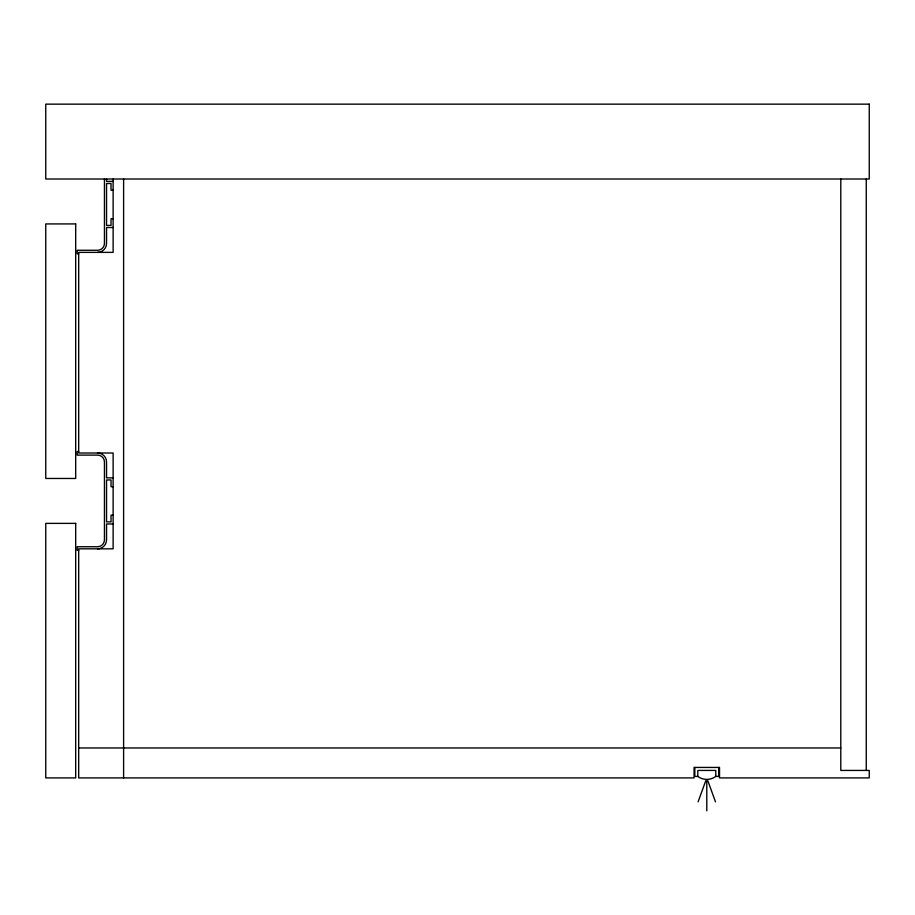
<?xml version="1.0" encoding="UTF-8"?>
<svg xmlns="http://www.w3.org/2000/svg" width="915" height="915" viewBox="0 0 915 915"><rect width="100%" height="100%" fill="white"/><g stroke="black" fill="none" stroke-linecap="round" stroke-linejoin="round"><path stroke-width="1.37" d="M698.088 801.837L705.774 780.724M113.128 181.399L106.54 181.399L106.54 179.008M113.128 190.24L111.035 190.24L111.035 183.503L106.54 183.503L106.54 225.422L111.035 225.422L111.035 218.685L113.128 218.685M113.128 227.515L106.54 227.515L106.54 243.39A8.978 8.978 0 0 1 97.55 252.38M78.69 253.867L77.192 253.867L77.192 250.275L97.55 250.275A6.885 6.885 0 0 0 104.447 243.39L104.447 179.008M78.69 451.507L77.192 451.507L77.192 455.11L97.55 455.11A6.885 6.885 0 0 1 104.447 461.995L104.447 539.85A6.885 6.885 0 0 1 97.55 546.735L77.192 546.735L77.192 550.327L78.69 550.327M113.128 477.859L106.54 477.859L106.54 461.995A8.978 8.978 0 0 0 97.55 453.005M113.128 486.7L111.035 486.7L111.035 479.963L106.54 479.963L106.54 521.882L111.035 521.882L111.035 515.145L113.128 515.145M113.128 523.975L106.54 523.975L106.54 539.85A8.978 8.978 0 0 1 97.55 548.828M78.69 747.967L840.793 747.967M718.767 767.433L718.767 776.423L715.782 776.423A14.972 14.972 0 0 1 697.813 776.423L694.817 776.423L694.817 767.433M707.821 780.724L715.496 801.837M866.253 179.008L866.253 770.43M840.793 179.008L840.793 770.43L869.25 770.43L869.25 777.91L719.522 777.91L719.522 767.433L694.062 767.433L694.062 777.91L78.69 777.91L78.69 548.828L113.128 548.828L113.128 453.005L78.69 453.005L78.69 252.38L113.128 252.38L113.128 179.008M715.782 776.423L715.782 770.43L697.813 770.43L697.813 776.423M706.792 780.907L706.792 810.85M123.605 179.008L123.605 777.91M869.25 104.15L45.75 104.15L45.75 179.008L869.25 179.008L869.25 104.15M75.693 223.923L45.75 223.923L45.75 478.465L75.693 478.465L75.693 223.923M75.693 523.38L45.75 523.38L45.75 777.91L75.693 777.91L75.693 523.38"/></g></svg>
